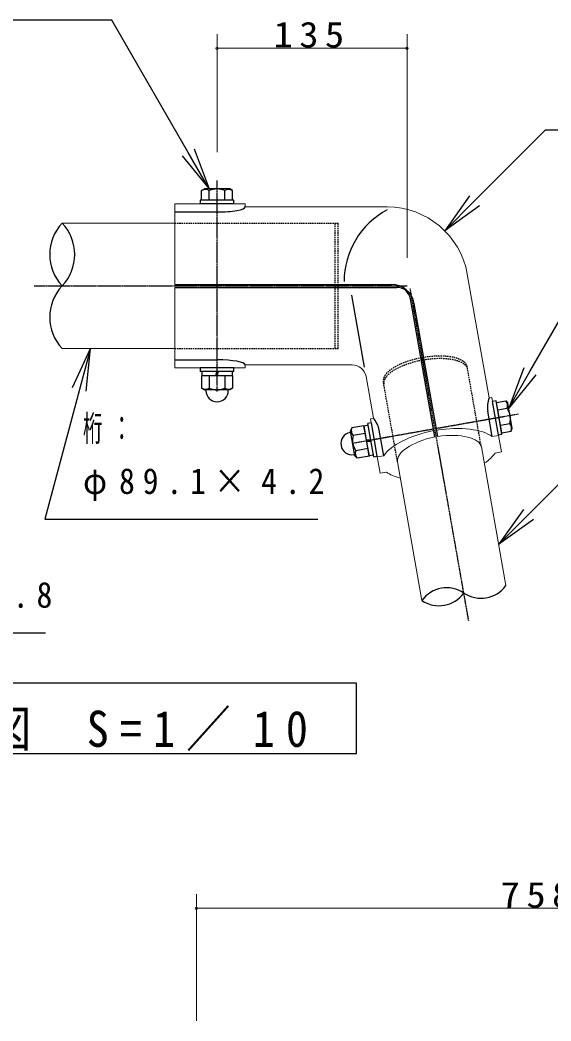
# Model space of a CAD drawing. Units: millimetres, scale not verified. Extents: x -35408 to 0, y -49934 to 13350.
# Drawn here: x -7307 to -5420, y 6069 to 9623 of the extents above; entities that cross this region are included whole.
import ezdxf

# ---------------------------------------------------------------- set-up
doc = ezdxf.new("R2010")
doc.units = ezdxf.units.MM
doc.linetypes.add('USER2', pattern=[6, 3, -1, 1, -1])
doc.linetypes.add('USER4', pattern=[8, 5, -3])
doc.layers.add('線', color=2, linetype='Continuous', lineweight=25)
doc.layers.add('補助', color=2, linetype='Continuous', lineweight=25)
doc.styles.add('ＭＳ ゴシック', font='')
doc.styles.get('ＭＳ ゴシック').set_extended_font_data('MS Gothic')

# ---------------------------------------------------------------- blocks, each defined once
blk = doc.blocks.new('dimension_origin')
at = {"color": 0, "linetype": 'Continuous', "lineweight": -2}
blk.add_circle((0, 0), 1.25, dxfattribs=at)

msp = doc.modelspace()

# ---------------------------------------------------------------- linework, layer by layer
at = {"layer": '線', "color": 20, "linetype": 'USER2'}
for p, q in [((-6606.702, 8303.936), (-6606.702, 9053.936)), ((-7256.702, 8678.936), (-5931.702, 8678.936)), ((-5712.535, 7489.767), (-5920.623, 8669.89)), ((-5865.293, 8356.101), (-5877.58, 8425.783)), ((-5537.228, 8223.184), (-6128.113, 8118.995)), ((-5592.624, 8213.416), (-5666.484, 8200.392)), ((-5998.857, 8141.786), (-6072.718, 8128.762))]:
    msp.add_line(p, q, dxfattribs=at)
at = {"layer": '線'}
for p, q in [((-6661.55, 9017.25), (-6651.702, 9022.936)), ((-6661.55, 8982.936), (-6661.55, 9017.25)), ((-6561.702, 9022.936), (-6651.702, 9022.936)), ((-6634.126, 8982.936), (-6634.126, 9017.25)), ((-6579.278, 8982.936), (-6579.278, 9017.25)), ((-6551.853, 9017.25), (-6561.702, 9022.936)), ((-6551.853, 8982.936), (-6551.853, 9017.25)), ((-6546.702, 8982.936), (-6666.702, 8982.936)), ((-6666.702, 8982.936), (-6666.702, 8970.436)), ((-6546.702, 8970.436), (-6666.702, 8970.436)), ((-6551.853, 8982.936), (-6661.55, 8982.936)), ((-6546.702, 8970.436), (-6546.702, 8982.936)), ((-6756.702, 8941.481), (-6606.702, 8941.481)), ((-6756.702, 8684.186), (-5987.292, 8684.186)), ((-6756.702, 8673.686), (-5968.324, 8673.686)), ((-6083.345, 8390.593), (-6128.309, 8645.593)), ((-5832.761, 8142.809), (-5919.084, 8632.369)), ((-5822.913, 8144.546), (-5906.045, 8616.012)), ((-6756.702, 8416.392), (-6606.702, 8416.392)), ((-6546.702, 8387.436), (-6666.702, 8387.436)), ((-6666.702, 8387.436), (-6666.702, 8374.936)), ((-6546.702, 8374.936), (-6666.702, 8374.936)), ((-6551.853, 8359.936), (-6661.55, 8359.936)), ((-6661.55, 8359.936), (-6661.55, 8315.622)), ((-6552.952, 8374.936), (-6660.452, 8374.936)), ((-6660.452, 8374.936), (-6660.452, 8359.936)), ((-6552.952, 8359.936), (-6660.452, 8359.936)), ((-6634.126, 8359.936), (-6634.126, 8315.622)), ((-6611.558, 8359.936), (-6607.539, 8374.936)), ((-6605.864, 8359.936), (-6601.845, 8374.936)), ((-6579.278, 8359.936), (-6579.278, 8315.622)), ((-6552.952, 8374.936), (-6552.952, 8359.936)), ((-6551.853, 8359.936), (-6551.853, 8315.622)), ((-6546.702, 8374.936), (-6546.702, 8387.436)), ((-6661.55, 8315.622), (-6651.702, 8309.936)), ((-6561.702, 8309.936), (-6651.702, 8309.936)), ((-6646.702, 8307.436), (-6646.702, 8309.936)), ((-6566.702, 8307.436), (-6566.702, 8309.936)), ((-6551.853, 8315.622), (-6561.702, 8309.936)), ((-5615.353, 8270.334), (-5627.663, 8268.163)), ((-5606.825, 8149.986), (-5627.663, 8268.163)), ((-5594.515, 8152.157), (-5615.353, 8270.334)), ((-5614.458, 8265.26), (-5580.665, 8271.219)), ((-5595.41, 8157.23), (-5614.458, 8265.26)), ((-5580.665, 8271.219), (-5573.356, 8262.508)), ((-5557.727, 8173.875), (-5573.356, 8262.508)), ((-5629.279, 8143.848), (-5645.226, 8234.285)), ((-5609.696, 8238.253), (-5575.903, 8244.211)), ((-6128.345, 8174.648), (-6132.234, 8163.962)), ((-6084.704, 8182.343), (-6128.345, 8174.648)), ((-6065.655, 8074.313), (-6084.704, 8182.343)), ((-6069.741, 8183.866), (-6084.513, 8181.262)), ((-6065.846, 8075.395), (-6084.513, 8181.262)), ((-6058.516, 8192.192), (-6070.826, 8190.021)), ((-6049.989, 8071.845), (-6070.826, 8190.021)), ((-6051.074, 8078), (-6069.741, 8183.866)), ((-6037.678, 8074.015), (-6058.516, 8192.192)), ((-5600.172, 8184.238), (-5566.379, 8190.196)), ((-6133.828, 8158.604), (-6131.366, 8159.038)), ((-6116.606, 8075.329), (-6132.234, 8163.962)), ((-6079.942, 8155.336), (-6123.583, 8147.641)), ((-6014.479, 8075.926), (-6030.426, 8166.364)), ((-5606.825, 8149.986), (-5594.515, 8152.157)), ((-5595.41, 8157.23), (-5561.617, 8163.189)), ((-5561.617, 8163.189), (-5557.727, 8173.875)), ((-6076.023, 8133.111), (-6060.553, 8131.758)), ((-6075.034, 8127.504), (-6059.564, 8126.15)), ((-6119.936, 8079.819), (-6117.474, 8080.254)), ((-6109.296, 8066.618), (-6116.606, 8075.329)), ((-6070.417, 8101.321), (-6114.058, 8093.626)), ((-6065.655, 8074.313), (-6109.296, 8066.618)), ((-6051.074, 8078), (-6065.846, 8075.395)), ((-6049.989, 8071.845), (-6037.678, 8074.015))]:
    msp.add_line(p, q, dxfattribs=at)
at = {"layer": '線', "color": 7, "lineweight": 13}
for p, q in [((-6756.702, 8684.186), (-6756.702, 8970.436)), ((-6506.702, 8970.436), (-6756.702, 8970.436)), ((-6506.702, 8959.186), (-6506.702, 8970.436)), ((-6506.702, 8959.186), (-6001.953, 8959.186)), ((-7156.702, 8901.686), (-6756.702, 8901.686)), ((-5640.116, 8281.199), (-5717.59, 8720.577)), ((-6756.702, 8387.436), (-6756.702, 8673.686)), ((-7156.702, 8456.186), (-6756.702, 8456.186)), ((-6506.702, 8387.436), (-6506.702, 8398.686)), ((-6506.702, 8398.686), (-6126.727, 8398.686)), ((-6756.702, 8387.436), (-6506.702, 8387.436)), ((-6051.273, 8208.701), (-6077.487, 8357.369)), ((-5630.268, 8282.935), (-5640.116, 8281.199)), ((-5606.452, 8147.873), (-5630.268, 8282.935)), ((-6051.273, 8208.701), (-6061.121, 8206.964)), ((-6037.306, 8071.901), (-6061.121, 8206.964)), ((-5606.452, 8147.873), (-5629.279, 8143.848)), ((-5596.142, 8089.401), (-5606.452, 8147.873)), ((-5580.948, 7614.512), (-5667.772, 8106.916)), ((-6014.479, 8075.926), (-6037.306, 8071.901)), ((-6026.996, 8013.43), (-6037.306, 8071.901)), ((-5596.142, 8089.401), (-5618.969, 8085.376)), ((-5878.852, 7561.983), (-5965.676, 8054.387)), ((-6004.169, 8017.455), (-6026.996, 8013.43))]:
    msp.add_line(p, q, dxfattribs=at)
at = {"layer": '線', "color": 4, "linetype": 'USER4'}
for p, q in [((-6756.702, 8901.686), (-6176.702, 8901.686)), ((-6186.702, 8456.186), (-6186.702, 8901.686)), ((-6176.702, 8456.186), (-6176.702, 8901.686)), ((-6756.702, 8456.186), (-6176.702, 8456.186)), ((-5716.341, 8382.365), (-5717.936, 8391.409)), ((-5667.772, 8106.916), (-5716.341, 8382.365)), ((-6014.245, 8329.836), (-6015.84, 8338.88)), ((-5965.676, 8054.387), (-6014.245, 8329.836))]:
    msp.add_line(p, q, dxfattribs=at)
at = {"layer": '線'}
for centre, radius, start, end in [((-6647.838, 8993.5), 27.424, 60.00001, 119.99999), ((-6606.702, 8953.957), 68.979, 66.57346, 113.42654), ((-6565.566, 8993.5), 27.424, 60.00001, 119.99999), ((-5866.542, 8694.313), 288.75, 118.03284, 180.02513), ((-7039.577, 8790.311), 161.625, 136.44154, 223.55846), ((-7273.827, 8790.311), 161.625, 316.44154, 43.55846), ((-7039.577, 8567.561), 161.625, 136.44154, 223.55846), ((-5987.292, 8601.686), 82.5, 10, 90), ((-5968.324, 8623.686), 50, 10, 90), ((-6647.838, 8339.372), 27.424, 240.00001, 299.99999), ((-6606.702, 8307.436), 40, 180, 0), ((-6606.702, 8378.915), 68.979, 246.57346, 293.42654), ((-6565.566, 8339.372), 27.424, 240.00001, 299.99999), ((-5556.177, 8248.321), 90.148, 158.61013, 188.95712), ((-5601.673, 8253.591), 27.424, 340.00001, 39.99999), ((-5633.472, 8206.213), 68.979, 346.57346, 33.42654), ((-6102.574, 8165.269), 27.424, 160.00001, 219.99999), ((-6118.904, 8149.097), 90.148, 11.04288, 41.38987), ((-5587.387, 8172.568), 27.424, 340.00001, 39.99999), ((-6126.882, 8119.212), 40, 100, 280), ((-6056.489, 8131.624), 68.979, 166.57346, 213.42654), ((-6088.288, 8084.246), 27.424, 160.00001, 219.99999), ((-5790.744, 7497.802), 109.006, 56.07099, 143.92901), ((-5669.056, 7678.693), 109.006, 236.07099, 323.92901), ((-5818.009, 7652.429), 109.006, 236.07099, 323.92901)]:
    msp.add_arc(centre, radius, start, end, dxfattribs=at)
at = {"layer": '線', "color": 7, "lineweight": 13}
for centre, radius in [((-6001.953, 8670.436), 288.75), ((-6126.727, 8348.686), 50)]:
    msp.add_arc(centre, radius, 10, 90, dxfattribs=at)
at = {"layer": '線'}
for centre, start_param, end_param in [((-6606.702, 8959.186), 4.71238898, 6.28318531), ((-6606.702, 8398.686), 6.28318531, 7.85398163)]:
    msp.add_ellipse(centre, major_axis=(100, 0), ratio=0.177056, start_param=start_param, end_param=end_param, dxfattribs=at)
at = {"layer": '線', "color": 4, "linetype": 'USER4'}
for centre in [(-5866.888, 8365.144), (-5865.293, 8356.101)]:
    msp.add_ellipse(centre, major_axis=(-148.952, -26.264), ratio=0.39582, start_param=3.14159265, end_param=6.28318531, dxfattribs=at)
at = {"layer": '線', "color": 7, "lineweight": 13}
for centre, major_axis, start_param, end_param in [((-5827.803, 8078.698), (216.658, 38.203), 0.34788375, 1.49686536), ((-5805.645, 8082.605), (216.658, 38.203), 1.64472729, 2.79370891), ((-5805.645, 8082.605), (160.031, 28.218), 1.67096375, 3.14159265), ((-5827.803, 8078.698), (160.031, 28.218), 6.28318531, 7.75381421), ((-5827.803, 8078.698), (216.658, 38.203), 5.5434342, 5.93530092), ((-5805.645, 8082.605), (216.658, 38.203), 3.48947704, 3.88134376)]:
    msp.add_ellipse(centre, major_axis=major_axis, ratio=0.39582, start_param=start_param, end_param=end_param, dxfattribs=at)
at = {"layer": '補助'}
for p, q in [((-7030.536, 9622.936), (-7855.795, 9622.936)), ((-6980.536, 9622.936), (-7030.536, 9622.936)), ((-6709.126, 9152.84), (-6980.536, 9622.936)), ((-5691.71, 8980.679), (-5439.782, 9232.607)), ((-5439.782, 9232.607), (-5389.782, 9232.607)), ((-6730.776, 9140.34), (-6634.126, 9022.936)), ((-6634.126, 9022.936), (-6709.126, 9152.84)), ((-6687.475, 9165.34), (-6634.126, 9022.936)), ((-5709.388, 8998.357), (-5797.776, 8874.613)), ((-5797.776, 8874.613), (-5691.71, 8980.679)), ((-5674.032, 8963.002), (-5797.776, 8874.613)), ((-5495.304, 8375.102), (-5336.945, 8649.388)), ((-7119.673, 8317.768), (-7056.702, 8456.186)), ((-7056.702, 8456.186), (-7095.525, 8311.297)), ((-7071.376, 8304.827), (-7056.702, 8456.186)), ((-5516.954, 8387.602), (-5570.304, 8245.199)), ((-5570.304, 8245.199), (-5495.304, 8375.102)), ((-5473.653, 8362.602), (-5570.304, 8245.199)), ((-7095.525, 8311.297), (-7218.982, 7850.548)), ((-5500.661, 7866.78), (-5244.176, 8123.265)), ((-5518.339, 7884.458), (-5606.727, 7760.714)), ((-5606.727, 7760.714), (-5500.661, 7866.78)), ((-7218.982, 7850.548), (-7068.982, 7850.548)), ((-7068.982, 7850.548), (-6249.209, 7850.548)), ((-5482.983, 7849.102), (-5606.727, 7760.714)), ((-8035.452, 7446.608), (-7215.679, 7446.608))]:
    msp.add_line(p, q, dxfattribs=at)
at = {"layer": '補助', "lineweight": 13}
for p, q in [((-6606.702, 9153.936), (-6606.702, 9572.936)), ((-5931.702, 8778.936), (-5931.702, 9572.936)), ((-6606.702, 9522.936), (-5931.702, 9522.936)), ((-6680, 6068.8), (-6680, 6518.8)), ((-6680, 6468.8), (-4153.333, 6468.8))]:
    msp.add_line(p, q, dxfattribs=at)
at = {"layer": '補助'}
msp.add_lwpolyline([(-9211.064, 7268.8), (-9211.064, 7018.8), (-6111.064, 7018.8), (-6111.064, 7268.8)], close=True, dxfattribs=at)

# ---------------------------------------------------------------- block references
at = {"layer": '補助', "lineweight": 13, "xscale": 3.33, "yscale": 3.33}
for p in [(-6606.702, 9522.936), (-6680, 6468.8)]:
    msp.add_blockref('dimension_origin', p, dxfattribs=at)
at = {"layer": '補助', "lineweight": 13, "xscale": 3.33, "yscale": 3.33, "rotation": 180}
msp.add_blockref('dimension_origin', (-5931.702, 9522.936), dxfattribs=at)

# ---------------------------------------------------------------- texts
at = {"layer": '補助', "style": 'ＭＳ ゴシック'}
for s, insert, char_height, attachment_point in [('\\T1.33;\\W1.1;135', (-6269.202, 9523.936), 91.64, 8), ('\\T1.5;\\W0.55;桁：', (-7082.732, 8219.298), 91.64, 1), ('\\T1.5;\\W0.9;φ89.1×4.2', (-7082.732, 8031.798), 91.64, 1), ('\\T1.5;\\W0.9;φ60.5×3.8', (-8049.202, 7627.858), 91.64, 1), ('\\T1.5;\\W0.9;中／角鋳物詳細図\\~S=1／10', (-7661.064, 7027.133), 128.3, 8), ('\\T1.33;\\W1.1;7580', (-5416.667, 6469.8), 91.64, 8)]:
    msp.add_mtext(s, dxfattribs=dict(at, insert=insert, char_height=char_height, attachment_point=attachment_point))

doc.saveas('drawing.dxf')
